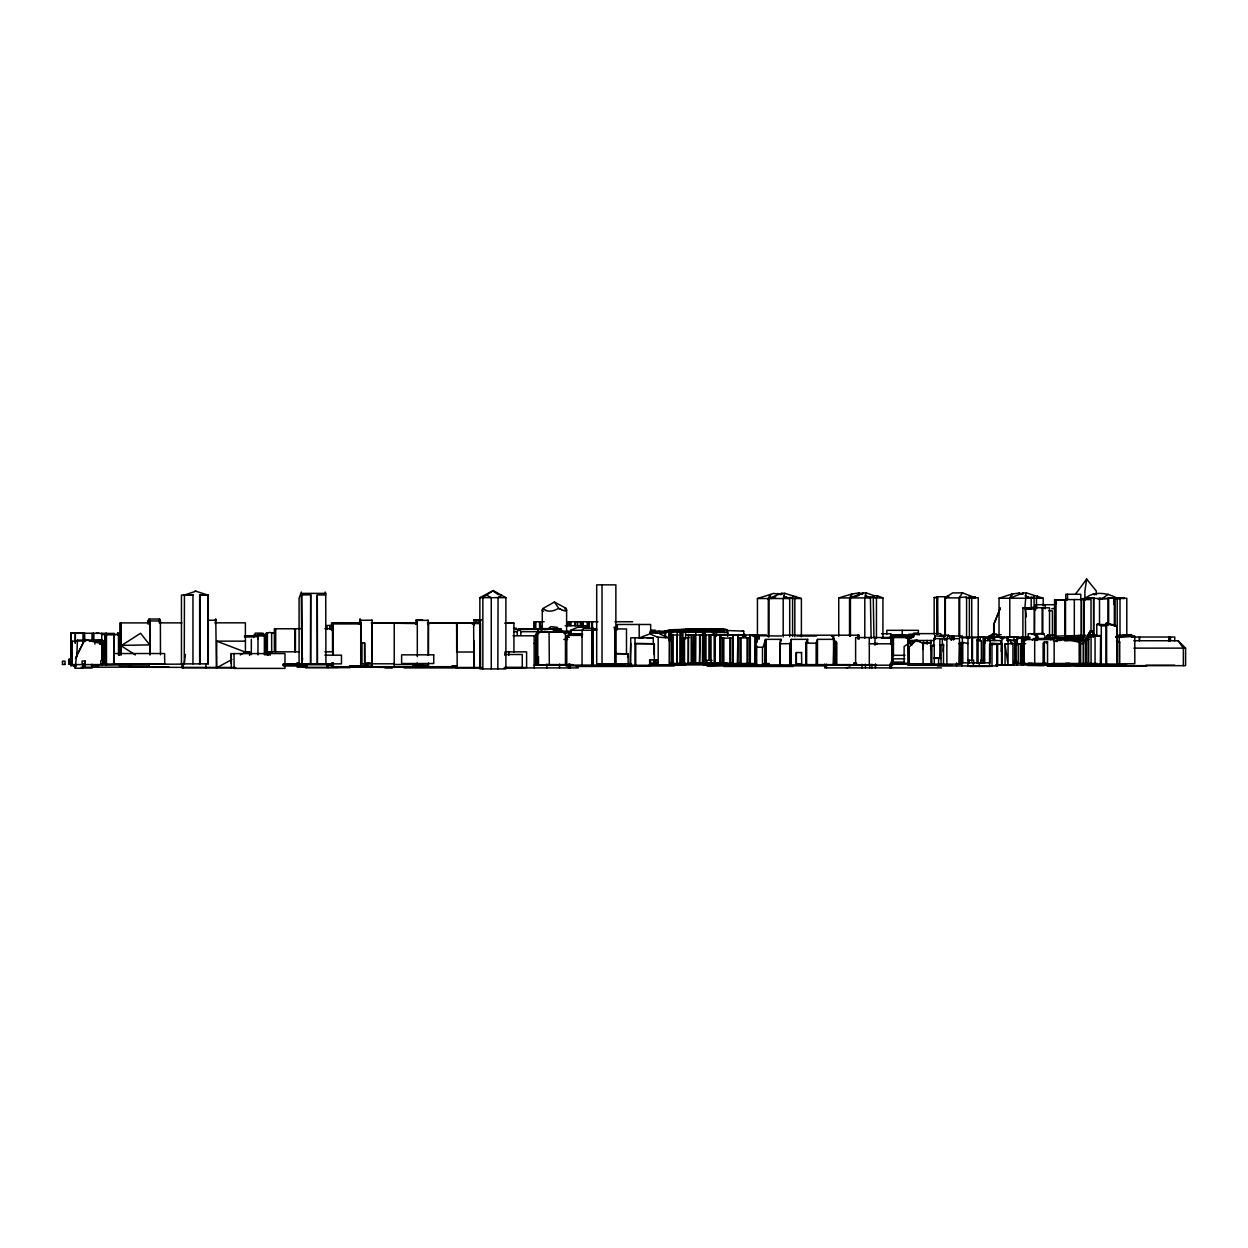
<?xml version="1.0" encoding="UTF-8"?>
<svg xmlns="http://www.w3.org/2000/svg" width="1248" height="1248" viewBox="0 0 1248 1248"><rect width="100%" height="100%" fill="white"/><g stroke="black" fill="none" stroke-linecap="round" stroke-linejoin="round"><path stroke-width="1.5" d="M923.068 649.21L922.958 643.672L929.354 642.892M99.887 644.124C98.561 639.179 102.43 639.257 100.963 644.155C101.852 640.411 98.124 639.054 102.898 640.786L102.898 664.591L72.072 664.591L72.072 641.222L76.814 641.222M908.762 634.92L910.338 636.886L910.338 635.716C903.022 632.736 924.752 635.248 916.438 634.28M100.511 640.411L100.277 644.124M100.823 644.155L100.682 640.427L100.682 644.14M473.756 657.821L473.756 640.505M937.404 634.28L937.778 597.823L934.159 597.511L934.159 634.14M1037.01 640.505L1036.667 633.75L1038.788 638.648L1045.73 638.212L1043.749 633.61L1031.519 633.859M415.912 624.281L415.912 620.24L428.36 620.428L428.36 655.34L428.423 622.986L456.066 622.783L457.174 625.123L456.066 622.783M743.215 636.527L743.278 634.639L746.195 635.872M755.43 634.67L755.368 636.527L755.43 634.67L752.419 635.887M743.746 636.199L743.87 633.61L744.822 636.199M1001.224 651.456L1001.582 643.796L990.226 643.438L1001.582 643.796L1001.582 664.841M653.812 654.514L654.326 643.75L634.998 643.562L654.326 643.75L654.326 665.278M890.23 664.217L890.027 667.883L890.027 664.186M943.051 651.643L943.488 644.498L939.884 645.044L943.488 644.498L943.488 664.123M875.659 664.217L875.425 667.883L875.425 664.17M101.712 657.259L102.788 640.786L100.854 640.427M651.503 632.83L651.69 630.209L655.247 630.209L656.354 632.83M930.602 649.506L930.914 645.934M1113.762 604.313L1114.339 598.556M1089.941 634.249L1090.315 630.958L1092.062 631.082L1095.182 635.887M200.351 658.148L199.649 663.874L199.649 594.859L208.291 594.859L208.291 663.874L181.459 663.874L181.459 595.078L192.956 594.812L184.252 595.015M694.216 663.452L694.621 634.639L695.822 636.714L695.666 663.452M185.437 654.326L184.252 663.874L184.454 594.812M934.362 640.536L907.748 640.396L907.748 646.136M984.656 643.75L985.109 640.255L983.892 643.75L983.892 662.922M117.374 634.561L117.577 633.032L121.337 633.032M302.64 658.164L301.876 663.952L301.298 592.036L299.083 598.291L299.083 663.952M934.268 639.834L934.799 635.887L943.753 636.464L944.549 640.099M1093.95 635.887L1100.315 635.575L1101.298 637.182M753.433 636.527L753.698 634.655M1089.286 635.887L1090.222 630.989L1087.648 635.887L1089.91 631.582M257.135 636.433L257.587 635.154M1096.228 594.75L1096.228 590.944L1086.68 579.088L1084.886 590.944L1084.886 600.46M627.572 657.134L628.103 653.812L615.342 653.624L628.103 653.812L628.103 663.749M1022.83 657.478L1021.613 664.997L1021.613 637.166M936.874 658.273L939.884 658.024L940.493 654.638M1080.019 639.772L1080.362 637.915L1081.283 640.458M1082.078 639.803L1082.422 637.915L1082.936 639.35L1088.49 639.319M547.31 629.647L550.852 626.558L556.967 627.385L556.561 629.554L547.981 628.961M582.052 637.354L582.41 635.388L567.715 635.357L566.764 637.354L566.764 665.699M699.878 636.698L700.284 634.624L699.442 663.452M984.578 637.166L984.578 638.914L983.564 636.901L978.604 636.901L977.792 638.914L977.792 637.166M1016.995 636.932L1007.916 636.901L1007.105 638.914L1007.105 637.166M69.841 659.506L71.245 659.506L71.245 664.279L68.671 664.279L68.671 659.506L69.95 659.038L70.075 664.279M1003.158 638.929L1004.188 637.12M989.524 640.598L990.366 637.135L987.886 640.598L987.886 637.166M756.366 646.823L755.914 643.781L759.283 635.731L781.435 636.028M1079.27 638.212L1079.551 637.338L1082.437 638.212L1078.678 638.212L1079.551 637.338M160.477 654.763L160.384 620.958L159.619 619.024L149.089 619.024L148.668 622.908M159.619 619.024L159.198 622.877M807.659 642.626L807.659 639.35L791.263 639.35L790.39 643.625L779.875 643.781L779.875 664.872L782.262 664.997M765.352 663.546L769.08 663.546L769.08 665.106L765.352 665.106L765.508 639.35L781.42 639.35L780.343 639.787L781.108 640.24L779.875 643.781M805.74 664.872L805.74 643.063L807.659 639.35M816.145 664.872L816.145 643.235L817.487 639.35L833.212 639.35L833.134 635.731L831.839 636.028M765.352 639.756L763.058 647.213L756.257 647.213L756.257 664.872M946.109 597.948L947.544 595.858M1046.276 638.804L1047.634 635.185L1054.56 635.185L1058.507 638.29M1046.183 638.149L1047.68 635.372L1050.145 637.276L1055.543 637.931L1082.593 638.29M1046.635 638.149L1047.68 635.372M1000.319 607.823L993.704 624.281L993.704 635.482M1000.038 609.102L993.938 624.281L993.938 635.497M882.929 638.212L882.929 597.917L877.36 595.733L876.455 597.917L876.455 638.212M76.362 656.401L75.332 668.257L83.444 668.257L83.444 664.373M254.28 635.638L255.341 633.079L263.203 633.235L264.202 635.684M215.186 620.272L215.764 618.883L216.466 667.836M650.598 632.83L651.69 630.209M877.36 595.733L874.162 595.717L873.241 597.917L882.929 597.917M1030.505 598.229L1025.154 596.045L1026.511 592.972L1043.203 598.229L1043.203 605.888M1031.191 598.229L1025.872 596.06L1024.92 607.792M870.402 597.917L865.036 595.826L866.33 592.925L874.162 595.717M838.75 636.293L838.75 597.917L871.12 597.917L865.738 595.826L864.802 597.917L864.802 638.212M757.442 636.808L757.442 598.525L789.703 598.525L784.212 596.279L783.198 598.525L783.198 636.808M789.048 598.525L783.557 596.279L784.883 593.33L801.388 598.525L801.388 636.808M862.352 594.126L859.123 592.862L858.702 593.798L861.572 593.798M768.3 636.808L768.316 598.525L770.156 594.516L773.666 593.393L781.061 594.625M770.843 594.532L769.002 598.525L769.002 636.808M777.941 593.362L777.535 594.266L782.137 594.251L781.591 593.33L768.3 598.525M1033.391 598.229L1034.467 595.92M1037.556 595.92L1036.464 598.229L1036.464 605.888M849.826 636.293L849.826 597.917L851.542 594.095L859.123 592.862M852.212 594.095L850.434 597.917L850.434 636.215M559.354 631.847L560.57 628.914L538.855 628.945L535.735 634.624L535.735 664.732L565.453 664.732L565.453 634.624L560.648 629.07M560.024 631.847L561.335 629.07M1078.584 636.09L1078.927 635.326L1081.642 637.463M538.855 628.945L536.858 634.624L536.858 664.732M1054.56 635.185L1054.076 636.184L1085.947 635.326M1022.627 594.376L1019.304 593.034L1018.93 593.814L1023.298 593.767L1022.923 592.956L1009.85 598.229M795.912 596.326L794.836 598.525L794.836 636.808M76.814 655.543L84.802 639.538L102.773 643.984M75.504 658.351L84.895 639.538M1009.788 598.229L1011.894 594.032L1019.304 593.034M1010.474 598.229L1012.58 594.017M1096.181 635.731L1090.409 634.53L1090.409 635.887M945.922 640.24L948.574 635.185L940.009 635.232M793.182 596.419L791.996 598.525L801.388 598.525M1000.163 637.993L1000.927 636.683L994.64 636.683L993.268 640.567M667.493 631.862L666.65 631.769M704.824 635.887L704.824 632.206L702.64 632.206L702.437 663.53L687.788 663.281M1034.545 634.655L1034.545 610.178L1037.525 607.136M1032.455 640.13L1033.531 638.508L1036.604 638.508L1035.544 640.13M89.513 640.973L94.957 640.973L94.13 640.099L77.407 640.099L76.814 656.807L76.736 652.907M968.932 596.731L975.25 596.731L975.25 597.792L962.567 592.862L959.01 597.886L944.986 597.886L944.986 636.23M564.049 631.94L539.698 631.94L537.763 634.624L537.763 664.732M959.665 664.123L959.665 644.171L961.116 643.562L961.085 664.123M975.25 596.731L974.579 597.886L968.666 597.886M967.98 643.5L963.503 642.564L961.116 643.562M591.739 665.699L591.739 630.24L593.221 628.259L583.534 628.259L582.052 630.24L582.052 665.699M1075.994 593.471L1086.68 579.088M894.972 634.748L893.412 636.808L890.479 636.808M546 610.459L544.768 609.788A12.012 6.443 -17.8 0 1 543.676 608.993L543.145 608.384L554.408 602.004L565.765 608.166L565.219 608.806A12.184 6.661 16.7 0 1 564.876 609.102M959.291 664.108L959.712 643.594L958.558 643.64M912.444 642.985L914.659 640.38L915.673 641.425L907.842 641.425M720.689 629.678L723.185 628.758L726.788 629.6M77.407 640.099L76.643 640.973L85.894 640.973M325.728 594.953L317.257 594.953L317.257 663.952M1044.373 641.909L1043.125 643.235L1043.125 663.328L1047.556 663.328L1047.556 641.909L1044.373 641.909L1044.373 663.328M1046.308 643.235L1047.556 641.909M1119.456 598.619L1115.774 598.4L1123.824 597.683L1113.809 598.556M317.257 594.953L317.476 663.952M908.513 647.681L916.484 639.772L923.099 643.75M1078.927 635.747L1082.593 637.915M941.912 636.449L940.571 633.625L914.94 633.625L907.842 640.411L907.858 646.48M966.576 638.04L966.576 596.887L959.01 597.542L959.01 636.23M909.215 646.979L909.215 663.796M907.748 640.396L914.94 633.625M275.075 633.391L269.474 632.424L265.34 633.89L265.34 654.654L265.45 635.029L266.588 633.968M266.308 633.75L266.323 654.654M265.45 635.029L264.373 635.56L264.373 654.654M1107.959 625.451L1107.959 598.213L1115.041 597.589L1115.041 625.997M256.667 635.825L259.038 633.672L261.565 633.672L264.046 635.95M1107.959 598.213L1115.041 597.589M260.021 634.998L261.565 633.672M518.092 629.928L519.184 628.992L535.283 629.008M1064.778 601.208L1066.697 599.57M1085.261 597.62L1094.2 598.385L1085.261 597.62L1085.261 598.588C1092.874 591.068 1106.882 592.504 1116.227 597.839M534.472 635.918L537.248 633.641M874.645 643.484L877.625 643.484L874.255 643.796M1082.078 637.4L1090.331 636.761L1089.426 637.416M1096.774 635.372L1096.774 624.546L1098.084 623.626L1101.298 625.888L1105.993 625.888M497.843 597.667L501.649 595.249L498.061 597.667L497.843 668.912M491.26 668.912L491.26 597.667L486.533 595.078L493.272 590.554L505.892 597.667L505.892 668.912L479.856 668.912L479.856 597.667L493.272 590.554M944.986 597.886L952.598 592.909L962.567 592.862M121.727 645.356L149.729 644.888L140.54 633.282L121.072 645.746L135.392 654.935M985.14 638.648L992.768 633.953L996.2 633.953L998.119 636.979M763.433 664.872L763.433 663.842L765.679 663.842L764.743 663.359L763.916 664.872M310.69 663.952L310.69 594.812L310.502 663.952M559.884 609.008L558.823 608.431L554.44 610.288A10.904 5.944 -18.4 0 1 551.678 610.974A9.688 5.242 -18.4 0 1 548.028 610.99L547.498 610.88A10.187 5.507 -18.4 0 1 546.016 610.444M231.863 659.521L216.653 667.836L216.7 641.144L245.435 641.144M240.302 654.904L245.372 652.127L249.6 651.893L249.6 655.434M728.645 634.889L725.634 635.092M473.819 623.423L480.012 622.924M763.433 663.842L764.743 663.359M796.801 636.028L816.473 636.028M1057.758 638.29L1058.507 637.931L1054.825 635.513M874.255 643.484L875.16 643.063M726.898 634.624L722.623 634.92M473.819 667.493L473.663 623.423L474.677 622.97M581.693 633.75L570.648 633.672L570.648 630.349L577.372 627.354L587.933 627.245M630.724 643.36L629.99 665.278L671.19 665.278L671.19 640.708L669.568 639.085L669.193 640.708L670.878 640.708M1011.894 594.032L999.04 598.229L999.04 636.496M757.442 598.525L770.156 594.516M838.75 597.917L851.542 594.095M568.651 635.622L568.651 633.984L571.334 632.939M866.33 592.925L862.618 592.94L849.826 597.917M854.178 597.23L859.466 595.171M771.03 598.525L775.788 596.7M1079.551 663.952L1079.551 640.692L1087.148 640.364M639.132 637.993L649.818 633.89L656.885 636.917M1051.721 608.743L1054.56 608.447M207.168 594.859L199.649 595.124L208.088 595.156L195.889 591.224L184.252 595.078L192.769 595.015M927.233 642.767L930.244 642.767L927.982 642.767M714.464 664.17L717.694 663.172M1088.708 664.061L1088.708 637.026L1095.541 635.575M253.781 637.135L257.525 636.028M473.273 623.345L480.652 621.254M724.214 635.216L720.205 634.686L720.112 663.546M1023.61 640.084L1021.613 640.552L1025.575 640.552M846.409 667.883L850.075 666.884M914.394 635.575L905.892 637.837L911.274 637.837M908.232 663.64L908.232 643.999L913.926 642.626M557.216 631.925L552.677 631.55L557.95 630.458L562.63 632.284M552.677 631.55L557.95 630.458M1116.898 636.886L1131.562 634.655L1131.562 636.496L1134.791 636.23L1134.791 663.718L1118.192 663.718M541.616 632.065L544.846 631.192L548.792 632.096M708.427 629.444L711.906 628.68L711.906 629.819M991.754 635.528L988.993 636.121L990.132 636.121M1088.708 637.026L1100.315 635.575M934.097 658.523L941.039 658.024L933.878 658.024M735.228 634.889L738.223 635.154M1014.64 663.14L1014.64 640.099L1016.886 639.694M372.154 666.728L372.154 620.256L371.062 620.474M562.63 632.096L553.41 631.55M1079.551 640.692L1085.214 640.364M665.075 631.129L673.358 629.647L705.338 629.039M721.5 629.21L723.169 629.819M1126.804 634.92L1126.804 598.229L1117.194 598.681L1117.256 664.061L1077.211 663.952M749.939 663.515L750.329 634.764L750.329 663.515M578.011 634.561L581.693 634.015M687.82 629.647C653.671 632.533 695.807 627.76 706.243 629.226L706.243 630.474L727.631 630.614L721.656 629.304L703.435 629.039M706.243 629.226L695.214 630.77L674.825 630.77M1130.594 634.624L1120.985 635.84L1129.736 634.717M881.509 638.056L892.648 637.666L892.585 665.184L853.741 665.184L853.741 662.969L856.534 663.203L856.534 665.184M732.716 663.499L733.091 634.826L732.857 664.17M1125.883 635.372L1120.985 635.84M894.816 636.636L893.412 636.808L893.412 634.702L894.816 636.636L906.11 636.542L904.519 634.936L909.168 634.998M711.906 628.68L696.197 629.616M1116.086 637.463L1119.238 637.104L1119.238 663.718M723.169 629.039L685.573 629.039L715.385 630.474M682.25 663.312L678.74 663.374L681.689 663.296L681.704 638.212L684.497 638.009L684.497 663.437M689.567 637.432L681.704 638.212M1072.672 637.915L1068.475 638.29L1068.475 637.494L1073.202 637.494M1119.238 637.447L1134.791 636.23M591.568 630.334L596.591 630.209L596.544 628.789L591.568 628.774M1106.976 598.556L1098.068 598.931M996.122 664.841L1012.939 664.841L1012.939 643.438L1005.046 644.015L1005.046 664.841M1011.582 643.484L1012.939 643.438M96.424 640.848L102.898 640.786M1108.286 594.173L1101.828 598.931L1099.504 598.556M683.904 629.429L665.075 630.786L665.184 637.416M1080.643 643.562L1083.638 643.36L1079.551 643.36L1080.643 643.562L1080.643 663.671M1028.867 608.821L1025.388 609.055L1026.386 616.746M685.105 632.05L691.345 631.769L686.837 632.003M706.165 629.132L707.99 629.039M1107.694 623.626L1105.993 623.329L1105.993 664.061M1057.259 641.082L1053.546 641.269L1062.781 638.976L1078.646 642.096M1064.669 640.723L1070.222 640.442M1043.749 633.61L1028.196 633.75L1028.196 639.304M1050.27 639.616L1051.315 639.584M727.225 663.328L705.136 663.312M428.36 620.396L427.112 620.396M726.024 635.123L743.293 635.029M670.504 663.421L674.357 663.328M515.518 629.569L547.03 628.961M1007.386 643.781L1005.046 644.015L1008.056 664.841L1008.056 637.104M1035.029 607.901L1032.767 607.355L1025.388 609.055L1034.311 609.04M535.907 629.008L537.545 628.992M613.891 627.276L617.386 627.245M561.631 631.894L558.137 631.192M551.413 631.94L539.698 631.925M245.513 636.215L256.776 636.137L257.977 638.118L257.977 654.919M474.037 623.672L474.037 619.866L481.603 619.835M978.073 637.681L961.21 637.728M715.385 630.614L703.435 629.304L721.656 629.304M691.532 631.254L695.978 631.238M650.005 632.564L660.738 632.564M833.383 664.872L833.992 639.038L833.992 664.872M302.78 666.947L303.592 666.947M194.813 591.224L195.889 591.224M301.876 593.377L325.728 593.377L325.931 663.952L283.327 663.92M310.69 594.812L301.876 594.922L302.063 663.952M486.533 595.078L482.851 597.667L482.851 668.912M937.108 634.28L937.108 596.731L945.344 596.731L946.046 597.792M873.241 597.106L873.959 637.853M945.781 596.981L949.151 596.981M934.159 597.511L937.435 597.496M1030.505 597.324L1034.093 597.324L1034.093 608.946M479.856 597.667L505.892 597.667M789.048 597.62L792.589 597.62L792.589 636.402M965.874 597.776L978.26 597.792L978.151 638.914M1012.409 597.948L1009.788 597.948L1009.788 636.496M999.04 598.229L1043.203 598.229M1082.11 598.588L1086.977 598.588M1108.286 598.556L1093.778 598.369L1093.778 634.982M850.59 598.978L849.529 598.978L849.529 635.934M768.316 599.508L769.314 599.508M1066.868 599.976L1056.026 599.976L1056.479 603.782M1054.763 604.703L1035.559 604.703L1035.559 608.494M1042.127 607.823L1049.521 607.823L1049.521 636.324M1022.908 638.336L1022.908 608.041L1029.959 608.041M1022.908 608.041L1027.307 608.603M1034.545 610.178L1035.559 610.178M1048.819 610.787L1052.423 610.787L1052.423 635.856M474.037 619.866L480.652 620.084M207.589 620.24L216.372 620.24M359.284 624.312L360.017 618.79L360.734 620.256L372.154 620.256M149.089 619.024L149.838 620.958L160.384 620.958M544.112 621.738L533.785 621.738L533.785 629.522M566.748 621.738L597.979 621.738M614.983 621.738L632.642 621.738M455.395 622.768L479.294 623.423M159.697 622.877L181.943 622.877M215.186 622.83L245.372 622.83L245.435 652.127M360.89 666.728L360.734 622.752L331.547 622.846L331.547 630.474M371.202 622.892L417.175 622.799M427.362 622.83L457.018 622.83L457.174 667.493M505.596 622.861L513.926 623.142L513.926 652.189M504.707 623.142L513.926 623.142M473.663 623.423L480.527 623.423L480.527 667.493M372.154 622.892L417.175 623.579M360.734 622.752L332.904 622.721L333.06 623.922L360.89 623.922M1096.774 624.546L1112.483 624.546L1117.007 625.872L1117.007 664.061M333.013 625.482L327.023 625.482L327.023 629.21M565.157 625.732L585.858 625.732M1105.993 623.329L1117.007 625.872M513.552 628.306L516.688 628.306M293.966 628.774L300.706 628.649M324.854 628.68L332.514 628.68L332.514 651.815M614.234 628.945L626.496 628.945L626.496 653.624M570.648 630.349L591.739 630.24M665.075 630.786L674.357 630.786M561.74 631.223L571.35 631.223M650.052 631.223L683.545 631.223M686.634 631.223L724.105 631.223L724.105 632.502M514.114 631.691L516.844 631.691M517.265 635.419L517.265 631.691L519.043 629.008L520.822 631.691L539.074 631.691M677.274 663.484L677.227 631.66L682.219 632.268M691.111 631.784L703.966 631.894M667.649 632.081L714.511 632.081L714.511 635.887M563.02 632.455L571.35 632.455M655.543 632.455L666.604 632.455M716.243 632.455L721.079 632.455M721.594 632.502L727.693 632.502L727.693 636.371M649.662 632.736L665.527 632.923L664.513 632.736M76.159 665.652L70.871 665.652L70.871 633.157L84.646 633.157L84.755 641.02M70.871 633.157L114.067 633.454L114.067 664.357L114.02 633.454M913.411 633.22L917.062 633.22L919.37 634.936M881.509 633.766L891.025 633.766L891.025 637.868M101.291 634.218L105.409 634.218L105.409 664.513M106.018 634.483L115.705 634.561M101.65 634.561L118.498 634.561L118.498 655.013M688.459 663.484L688.412 634.577L693.342 635.076L690.877 635.216M699.676 663.53L699.629 634.624L704.558 635.123M711.001 663.562L710.954 634.67L720.112 634.889L720.096 664.17M891.166 634.748L904.519 634.702L906.11 636.449L904.519 634.936M995.732 634.67L1001.13 634.67M1131.562 634.655L1116.788 635.606L1120.985 635.638M685.604 634.982L766.35 634.936M266.932 635.107L253.781 635.154L257.556 635.903L257.977 639.335M678.382 635.029L670.394 635.029L670.394 640.723M782.839 635.201L859.201 635.201L859.201 638.914M891.103 635.06L904.925 635.06L906.11 636.542M1097.413 635.372L1087.57 635.372L1087.57 637.307M831.449 635.778L834.694 635.778M906.11 635.716L910.338 635.716M1116.648 635.638L1122.311 635.638M244.405 636.028L265.169 635.903M513.053 635.809L535.22 635.809M947.435 635.965L962.38 635.965L962.38 643.531M894.816 636.449L913.754 636.542M244.546 636.948L253.75 636.948M890.479 636.636L900.978 636.542M890.089 637.042L913.552 637.042M1131.218 637.026L1174.805 637.026L1174.696 640.786M960.882 637.166L1029.928 637.166M1065.73 637.276L1083.404 637.182M1116.227 637.104L1119.238 637.104L1115.806 636.62M912.35 637.556L855.613 637.556L855.613 665.184M1058.507 637.931L1054.841 637.276M881.228 637.666L892.648 637.666M983.736 637.681L994.656 637.681M1000.116 637.681L1007.386 637.681M1047.634 635.185L1050.145 637.634L1057.758 637.432M639.132 637.915L643.032 637.915M720.658 638.118L732.95 638.118M737.927 637.884L750.173 637.884M832.946 638.18L833.992 639.038M1017.494 638.29L1029.928 638.29M1044.467 638.29L1070.378 638.29M1078.054 639.569L1080.534 639.569L1081.376 640.957L1081.72 639.397L1084.309 639.397L1083.95 640.364M983.143 663.14L976.966 663.094L976.966 639.943L981.365 640.91L981.365 663.094M1007.105 639.959L1015.092 640.505L1015.092 663.172M99.668 640.396L94.832 640.505L101.228 640.489M1014.64 640.099L1016.886 640.099M1007.027 640.442L1010.74 640.442L1010.74 643.531L1012.175 643.438M1053.546 640.442L1060.691 640.442M1064.497 640.442L1081.626 640.084L1079.582 638.898M1007.12 640.505L1015.092 640.505M833.539 641.378L836.098 641.378L836.098 663.905L833.539 663.905M917.264 641.425L920.431 641.425M922.958 642.377L927.982 643.157L922.958 642.377L923.099 663.796M1117.958 642.049L1119.721 642.049L1119.721 664.903L1083.358 664.903M959.618 642.564L963.503 642.564M364.884 666.728L364.712 642.907L361.499 642.907L361.499 663.874L364.712 663.874M923.005 642.892L930.914 642.892M534.16 643.313L535.111 643.313M805.74 643.063L816.145 643.235M1016.184 663.203L1016.184 643.531L1020.427 643.89L1020.427 663.203L1014 663.172M1025.684 643.734L1023.61 643.718L1023.61 663.218L1025.684 663.218M869.294 643.812L892.585 643.812M890.869 643.906L892.055 644.186L890.869 643.906L890.744 637.556M932.708 645.044L934.19 645.044M933.02 645.481L934.487 645.481M930.244 645.934L931.882 645.934L931.819 663.796M934.3 646.199L931.819 646.199L934.222 646.199L934.3 663.796L890.916 663.686M1133.824 648.133L1185.6 648.133L1185.6 665.668L1075.136 665.668M119.324 651.893L119.231 655.387M245.482 651.862L249.6 651.893M299.458 651.815L267.68 651.815L267.68 655.387M324.854 651.815L333.325 651.815L333.325 655.387M801.715 652.548L796.193 652.548L796.193 663.858L801.715 663.858L801.512 652.548M113.646 653.531L164.596 653.531L164.72 663.842L113.646 663.842L113.786 653.609M231.317 663.905L231.176 653.609L284.981 653.562L284.981 668.398L234.016 668.398M504.707 654.498L522.257 654.498L522.257 667.571L504.707 667.571M324.87 655.169L341.468 655.169L341.468 663.858L322.936 663.858M891.852 655.325L905.034 655.325M536.858 656.76L538.465 656.76M891.852 658.835L904.8 658.835M68.671 659.506L71.245 659.506M983.143 660.052L980.912 660.052L980.912 663.14M712.093 660.426L704.106 660.426L704.106 663.515M967.98 660.239L973.674 660.239L973.674 663.421M103.974 660.52L100.838 660.52L100.838 663.796L103.974 663.796L103.974 660.52L103.912 663.796M85.207 661.034L82.087 661.034L82.165 663.749L85.207 663.749L85.207 661.034L85.114 663.749M104.801 661.362L106.236 661.362L105.628 664.513L105.628 633.407M891.01 662.111L904.036 662.111M960.055 662.844L990.226 662.844L990.226 640.567M371.857 663.796C353.699 666.026 375.274 658.492 371.857 666.728M682.812 663.359L685.589 663.359M691.501 663.343L732.872 663.328M891.01 663.14L908.7 663.343M1027.837 663.359L1032.143 663.359M1065.62 663.328L1069.817 663.328M670.27 663.577L755.414 663.515M891.025 663.53L892.648 663.53M1028.196 663.39L1045.73 663.39M1051.3 663.468L1097.413 663.499M394.368 663.796L372.154 663.796L372.278 623.672M420.202 663.811L428.314 663.811M628.805 663.749L596.7 663.749L596.7 584.86L615.872 584.86L615.872 663.749M685.651 663.733L726.024 663.874M1035.528 663.796L1091.813 663.764M725.759 663.967L755.492 664.108M890.822 664.108L908.794 664.108M925.657 664.123L959.431 664.123L959.431 638.617L933.878 638.617L933.91 646.199M1118.302 663.889L1126.804 663.889M101.291 664.373L183.175 664.139L183.175 667.836M283.265 664.154L333.419 664.186M627.245 664.154L631.691 664.154M670.27 664.17L755.602 664.201M1035.871 664.217L1045.762 664.326M62.4 664.466L65.083 664.466M283.951 664.638L297.227 664.591M302.78 664.576L305.167 664.576M417.331 664.482L394.228 664.482L394.228 622.892M546.437 664.622L572.785 664.622M702.858 664.591L757.848 664.591M796.52 664.622L851.011 664.622M91.01 664.747L119.543 664.747M283.218 664.825L297.086 664.825M298.163 664.747L333.356 664.747M417.175 664.669L422.854 664.669M599.212 664.669L613.72 664.669M619.414 664.794L625.31 664.794M649.054 664.903L859.201 664.872M1042.361 664.81L1047.774 664.81M283.187 664.934L296.4 664.919M327.865 664.919L333.481 664.919M534.16 665.106L623.048 665.106M660.286 664.919L685.682 664.919M724.994 665.153L706.945 665.855L825.552 665.855M820.388 665.075L876.486 665.075M995.842 664.997L1037.681 664.997M1045.153 665.028L1089.067 665.028M283.312 665.418L297.04 665.418M907.748 665.309L952.099 665.309M1037.618 665.387L1049.833 665.387M1056.104 665.184L1085.76 665.184M1145.789 665.215L1174.805 665.215M92.446 665.652L99.076 665.652M1027.775 665.527L1043.734 665.527M1047.462 665.449L1070.597 665.449M119.231 665.902L148.871 665.902M283.343 665.824L306.868 665.824M350.22 665.855L353.855 665.855M366.366 665.917L367.723 665.917M412.854 665.824L426.005 665.824M452.197 665.948L456.16 665.948M565.718 665.792L650.504 665.87M937.388 665.933L997.651 665.933L997.651 644.42L989.57 644.42L989.57 665.933M299.489 666.136L306.634 666.136M349.471 666.198L372.325 666.026M577.309 665.964L674.263 665.964M1047.384 666.042L1146.584 666.042M301.111 666.338L306.634 666.338M349.97 666.401L368.316 666.401M452.057 666.229L456.16 666.229M576.295 666.448L632.642 666.448M723.59 666.448L793.182 666.448M969.68 666.432L990.35 666.432M73.96 666.557L75.785 666.557M128.466 666.557L131.96 666.557M298.412 666.588L306.79 666.479M457.174 666.682L331.547 666.728L331.547 662.906M128.887 666.744L132.163 666.744M306.821 666.806L296.837 666.806L296.837 662.938M350.454 666.869L367.552 666.869M405.881 666.791L422.339 666.791M423.493 666.947L426.379 666.947M81.214 667.228L168.964 667.072M366.881 667.118L406.645 667.118M416.442 667.056L433.805 667.056M131.212 667.259L235.435 667.477M338.426 667.43L305.198 667.43L305.198 663.718M377.816 667.352L394.789 667.352M455.395 667.493L481.681 667.493M504.785 667.493L526.609 667.493L526.609 651.862L504.988 651.862L504.988 655.34M350.204 667.649L305.479 667.649L305.479 663.874M235.856 667.836L181.943 667.836L181.943 664.092M384.93 667.945L392.324 667.945M404.056 667.914L481.853 667.914M504.098 667.914L578.37 667.914M941.507 667.883L824.694 667.883L824.71 664.123M781.591 593.33L784.883 593.33M1098.068 598.697L1101.828 598.931L1100.736 598.556M1034.311 635.372L1034.405 607.573L1042.688 607.823M976.966 639.943L981.365 640.91M1020.427 643.89L1016.184 643.531M294.154 664.669L294.98 664.669M1022.923 592.956L1026.511 592.972M417.971 620.006L419.5 620.022M568.651 633.984L582.769 634.078M472.805 622.924L473.819 625.154L472.805 622.924L456.628 622.799L456.706 652.018L474.287 652.018L474.287 667.493M1185.6 648.133L1178.174 640.786L1133.761 640.723M184.454 595.015L192.769 595.109M908.232 643.999L908.466 663.796M415.912 620.24L419.64 620.303M564.283 632.502L568.636 632.58L570.664 634.218M563.831 639.413L567.622 639.491M703.435 629.366L712.546 629.632M696.868 629.226L700.331 629.101M721.656 629.039L721.656 629.897L727.631 630.521L743.699 631.16L743.699 635.918M667.618 630.458L674.778 630.755M1057.368 641.425C1041.44 641.144 1080.674 637.478 1079.364 642.174L1080.331 642.439M654.935 631.706L662.314 632.034M96.205 633.142L99.076 633.266M657.259 637.073L669.193 637.993L659.552 633.89M698.49 663.312L702.359 663.499M419.718 620.1L422.854 620.287L417.175 620.287L417.175 624.14M873.959 597.106L870.402 596.887L871.12 638.212M555.329 631.706L561.132 632.159M670.394 632.081L668.71 631.831L668.71 639.288M905.112 663.577L906.204 663.686M737.958 635.107L737.35 664.17M1086.212 663.998L1086.212 638.867L1088.693 639.132M738.052 634.936L745.586 635.84M665.527 637.588L665.512 631.831L667.742 632.159M749.939 634.826L755.414 635.107L754.806 664.17M665.59 631.847L667.462 632.128M1101.828 598.712L1099.504 598.369L1099.504 625.451M696.868 628.945L698.584 629.226M665.558 631.909L672.844 632.128M1086.212 638.867L1088.708 639.444M667.025 631.862L668.46 632.159M711.001 634.733L715.868 635.185L714.761 634.92L715.135 663.546M99.668 643.204L101.104 643.578M101.228 643.609L102.788 643.999M678.818 632.143L677.227 631.66M720.205 634.686L722.249 635.216M704.168 635.123L699.629 634.624M689.567 634.967L688.412 634.577M1090.409 634.53L1094.933 635.887M563.285 610.49L564.954 610.88A10.093 2.512 33.4 0 0 566.077 610.834A10.499 2.605 33.6 0 0 566.514 610.49A10.936 2.683 33.8 0 0 566.576 609.913L566.483 609.445A13.088 3.198 33.3 0 0 565.718 608.166L565.781 608.197M1114.308 625.888L1117.256 626.714L1110.814 624.608A49.483 3.51 15.9 0 0 1107.834 623.626M742.373 630.739L743.699 631.16M1074.403 637.276L1077.82 638.492M424.928 665.527L428.111 666.682M1116.476 640.817L1119.721 642.049M216.653 641.144L245.372 652.127M1010.74 643.141L1012.175 643.703M569.26 637.322L565.718 635.918L566.982 638.305M557.06 630.458L561.616 632.284M1092.983 594.173L1094.652 594.875M1034.405 607.573L1036.511 608.462M939.884 658.024L941.039 658.523M364.556 663.328L367.411 664.685M688.35 637.619L688.225 663.437M764.4 663.359L765.227 663.842M493.787 591.583L498.342 594.625M1047.212 635.372L1050.239 637.712M556.967 627.385L557.996 628.337M911.992 644.857L909.698 642.626L904.129 646.558L904.129 663.671M937.108 596.731L937.778 634.28M94.13 640.099L94.832 640.973M271.627 632.767L271.674 652.766M990.959 637.135L992.254 638.929M1178.174 640.786L1183.354 648.133L1183.354 665.668M554.408 602.004L558.823 608.431M1080.534 639.569L1081.72 640.957M908.762 634.374L910.338 636.886M948.574 635.185L951.226 640.24M833.383 639.038L834.818 641.862L836.8 642.517L836.8 664.872M567.715 635.372L568.651 637.354M862.618 592.94L862.992 593.783M737.818 634.639L743.434 634.795L743.34 636.527M325.151 592.036L325.728 593.377M117.577 633.032L118.498 635.544M1081.579 637.338L1081.876 638.212M890.978 643.141L891.946 646.168M1092.062 631.082L1092.983 634.28M745.009 634.639L745.384 636.527M694.122 637.9L693.514 634.639L692.89 663.452M992.768 633.953L993.346 637.588M934.799 635.887L935.236 639.132M541.835 631.94L549.058 631.94L549.323 664.732M891.696 661.378L891.946 665.184L891.946 644.186M294.793 646.058L295.074 651.815L295.074 628.774L274.373 628.774L274.373 651.238M592.176 643.36L593.221 665.699L593.221 628.259M428.423 622.986L428.501 625.123M360.672 662.906L360.734 666.728L360.734 620.256M849.748 598.978L850.138 635.934M1170.53 637.026L1170.53 640.786M1169.204 637.026L1169.204 640.786M1168.814 637.026L1168.814 640.786M1139.705 637.026L1139.533 640.786M1139.315 637.026L1139.315 640.786M1123.824 597.683L1123.824 598.697M1120.002 598.229L1120.002 634.92M1114.339 598.213L1114.339 625.451M1108.645 597.589L1108.645 624.109M1106.617 623.298L1106.617 664.061M1101.298 625.888L1101.298 664.061M1100.674 664.061L1100.674 636.059L1100.44 664.061M1095.058 636.652L1095.058 664.061M1093.529 597.62L1093.529 632.705M1093.248 636.043L1093.248 637.182M1091.017 632.206L1091.017 599.57L1065.527 599.57L1065.527 636.059M1091.08 636.652L1091.08 664.061M1089.91 635.372L1089.91 637.276M1086.914 639.132L1086.914 663.998M1085.729 663.749L1086.368 640.24L1084.59 640.24L1083.326 643.313L1083.326 663.749M1084.075 599.57L1084.075 636.059M1083.826 599.57L1083.826 636.059M1083.638 640.364L1083.638 663.952M1082.936 636.761L1082.936 639.35M1081.548 599.57L1081.548 636.059M1081.267 599.57L1081.267 636.059M1080.784 599.57L1080.784 594.251L1065.792 594.251L1065.792 599.976M1079.364 642.174L1079.395 663.624M1078.132 637.182L1078.132 640.24M1074.325 599.57L1074.325 636.059M1072.672 637.494L1072.672 638.29M1067.555 594.251L1067.555 599.57M1064.778 599.976L1064.778 636.215M1063.483 599.976L1054.56 599.695L1054.56 636.106M1056.026 599.695L1056.026 636.215M1045.231 604.703L1045.231 608.899M1042.829 607.823L1042.829 634.421M1042.127 607.573L1042.127 634.421M1037.119 633.75L1037.119 640.505M1035.793 633.75L1035.793 639.304M1034.686 639.584L1034.686 663.998M1031.191 597.324L1031.191 608.946M1025.388 608.603L1025.606 640.162M1023.251 640.084L1023.251 664.997M1018.29 637.166L1018.29 638.914M1018.228 643.531L1018.228 663.203M1016.886 637.166L1016.886 644.592M1016.886 661.284L1016.886 664.997M1016.699 639.694L1016.699 645.107M1014 637.166L1014 640.879M1014 661.284L1014 664.997M1007.464 637.166L1007.464 638.914M1001.91 637.104L1001.91 664.841M1000.584 643.438L1000.584 640.567L984.656 640.567L984.656 662.922M996.871 644.42L996.871 665.933M994.64 636.683L994.64 640.567M991.988 644.42L991.988 665.933M984.922 637.166L984.922 638.914M983.143 637.166L982.987 663.14M980.242 637.166L980.242 640.879M979.259 662.844L979.259 665.933M978.073 640.91L978.073 663.094M973.346 662.844L973.346 665.933M972.473 637.166L972.473 660.239M971.818 637.166L971.818 661.284M971.74 597.792L971.74 638.118M969.384 597.776L969.384 638.04M969.181 660.239L969.181 663.421M967.98 637.166L967.918 665.933M962.77 643.547L962.77 662.844M961.896 662.844L961.896 665.933M961.537 643.594L961.537 664.061M960.742 644.062L960.742 664.108M960.04 643.656L960.04 664.076M959.696 596.887L959.696 637.759M956.576 662.844L956.576 665.933M946.873 638.617L946.873 664.123M945.344 596.731L945.344 636.527M942.318 638.617L942.318 644.498M941.039 645.044L941.039 664.123M939.869 638.617L939.884 658.523M938.605 658.523L938.605 664.123M930.899 640.396L930.914 663.796M927.155 640.427L927.155 644.249M918.356 634.078L918.356 630.318L886.844 630.318L886.844 634.015M902.226 630.318L902.226 635.856M893.459 637.556L893.459 656.526M893.178 658.835L893.178 661.846M892.476 637.478L892.367 665.184M892.211 643.796L892.055 665.184M891.415 664.123L891.415 667.883M874.988 637.556L874.988 645.216M871.931 664.17L871.931 667.883M869.778 664.061L869.778 667.883M869.294 637.556L869.294 665.184M865.41 664.154L865.41 667.883M862.009 664.201L862.009 667.883M858.577 635.201L858.64 638.914M857.75 635.201L857.75 638.914M854.864 662.969L854.864 665.184M835.598 641.378L835.598 663.905M833.82 637.588L833.82 664.872M833.555 638.18L833.555 664.872M826.488 664.17L826.488 667.883M817.487 639.35L817.487 664.872M806.598 642.392L806.598 664.872M806.302 643.235L806.302 664.872M805.912 642.564L805.912 664.872M796.38 652.548L796.38 663.858M791.263 639.35L791.263 664.872M790.561 643.126L790.39 664.872M790 642.954L790 664.872M789.703 597.62L789.703 636.808M789.719 643.781L789.719 664.872M780.343 639.787L780.187 664.872M768.94 663.546L768.94 665.106M765.866 639.756L765.866 664.872M765.695 640.255L765.679 664.872M765.18 640.255L765.227 664.872M762.481 647.54L762.481 664.872M759.283 635.731L759.283 639.101M756.694 634.982L756.694 642.767M756.678 645.622L756.678 664.872M756.335 634.764L756.46 642.096M755.274 634.826L755.446 664.872M750.11 634.982L750.11 664.17M748.004 637.884L748.004 663.499M747.053 637.884L747.053 663.499M741.078 637.884L741.078 663.499M739.97 637.884L739.97 663.499M737.802 634.873L737.958 664.17M730.766 638.118L730.766 663.499M729.815 638.118L729.815 663.499M727.631 630.521L727.631 634.062M723.824 638.118L723.824 663.499M722.717 638.118L722.717 663.499M720.782 634.982L720.704 664.17M720.548 634.92L720.548 663.546M717.366 631.223L717.366 632.502M716.336 632.455L716.243 636.324M715.51 631.223L715.51 632.455M714.761 634.733L714.761 663.562M714.184 634.67L714.184 663.562M713.544 631.223L713.544 632.502M713.326 632.081L713.326 634.92M712.967 631.223L712.967 632.455M712.28 631.223L712.28 632.502M711.734 631.223L711.734 632.502M710.299 634.982L710.299 660.286M709.675 634.982L709.675 660.286M709.004 634.982L709.004 660.286M706.883 660.426L706.883 663.515M705.978 634.982L705.978 660.286M705.432 660.426L705.432 663.515M704.668 632.206L704.558 661.643M703.014 634.702L703.014 663.53M702.764 632.206L702.764 635.887M695.791 632.081L695.791 634.982M691.798 634.67L691.798 663.484M691.205 634.577L691.205 663.484M687.071 629.039L687.071 630.006M685.604 632.081L685.604 638.882M682.937 632.081L682.937 637.744M683.046 638.087L683.046 663.437M682.157 632.081L682.219 637.775M680.612 631.753L680.612 663.484M680.035 631.66L680.035 663.484M677.165 635.029L677.056 663.468M673.171 635.029L673.171 663.468M671.596 632.081L671.72 663.468M670.894 631.223L670.878 635.903M669.287 631.894L669.193 665.278M666.65 631.223L666.65 632.502M659.693 631.223L659.693 632.502M658.32 631.223L658.32 632.502M658.18 637.463L658.18 665.278M655.574 659.849L655.574 663.203M653.609 659.849L653.609 663.203M653.281 643.562L653.281 637.822L630.724 637.822L630.724 665.278M650.66 633.828L650.66 624.484L617.323 624.484L617.323 629.897M650.473 659.849L650.473 663.203M639.179 624.484L639.179 637.572M635.731 643.75L635.731 665.278M634.998 637.822L634.998 665.278M615.451 628.945L615.436 663.749M614.905 628.945L614.968 663.749M602.02 584.86L602.02 663.749M592.488 621.738L592.488 627.572M592.067 621.738L592.067 627.572M591.895 621.738L591.895 627.572M589.384 621.738L589.384 627.572M589.29 621.738L589.134 627.572M588.869 621.738L588.869 627.572M587.714 621.738L587.714 627.572M587.278 621.738L587.278 627.572M583.222 621.738L583.222 625.638M582.8 621.738L582.8 625.638M581.615 621.738L581.615 625.638M581.194 621.738L581.194 625.638M580.663 621.738L580.663 625.638M580.414 621.738L580.414 625.638M577.637 621.738L577.637 625.638M575.656 621.738L575.656 625.638M574.844 621.738L574.844 625.638M570.929 621.738L570.929 625.638M570.04 621.738L570.04 625.638M569.837 664.139L569.837 667.914M569.665 664.139L569.665 667.914M568.916 621.738L568.916 625.638M568.526 664.139L568.526 667.914M567.341 621.738L567.341 625.638M566.608 610.147L566.608 632.97M559.525 664.139L559.525 667.914M558.73 632.05L558.73 628.618L541.211 628.618L541.211 631.613M546.842 664.139L546.842 667.914M542.287 610.459L542.287 629.351M541.897 628.618L541.897 631.613M541.258 625.732L541.258 629.491M540.446 621.738L540.446 629.522M539.557 621.738L539.557 629.522M538.496 656.76L538.496 664.732M535.798 621.738L535.798 629.522M534.908 621.738L534.908 629.522M534.16 635.809L534.16 667.914M520.822 631.691L520.822 635.419M508.794 651.862L508.794 655.34M475.972 620.084L475.972 622.58M471.931 622.768L471.931 623.719M428.501 662.906L428.501 666.682M427.768 663.811L427.768 666.682M417.284 620.287L417.331 656.682M417.175 662.86L417.175 666.682M394.228 662.86L394.228 666.728M371.701 663.328L371.701 666.728M364.556 642.907L364.556 666.728M361.717 642.907L361.717 663.874M333.06 623.922L333.06 655.044M333.06 662.828L333.06 666.728M332.904 622.721L332.904 651.456M332.904 662.906L332.904 666.728M329.768 625.482L329.768 629.21M328.333 663.874L328.333 667.649M326.867 663.874L326.867 667.649M305.994 663.718L305.994 667.43M298.802 662.953L298.802 666.588M298.444 662.75L298.412 666.806M298.1 663.172L298.1 666.806M297.632 662.938L297.632 666.806M295.417 628.649L295.417 651.815M275.699 628.774L275.699 651.815M270.083 651.815L270.083 655.387M268.304 651.815L268.304 655.216M267.384 632.752L267.384 654.654M267.041 633.079L267.041 654.654M266.042 633.251L265.98 654.654M264.826 635.123L264.826 654.654M251.332 639.226L251.332 654.592M234.016 653.562L234.14 668.398M231.317 653.609L231.317 667.789M215.483 620.084L215.483 623.906M208.088 594.859L208.088 663.874M205.826 664.092L205.936 667.836M199.852 594.859L199.852 663.874M192.956 594.812L192.956 663.874M149.947 654.763L149.947 622.908L119.839 622.908L119.839 654.763M149.838 620.958L149.838 654.763M148.871 663.406L148.871 667.259M148.325 623.891L148.34 620.069L148.013 623.891M121.072 622.908L121.103 654.95M120.853 622.908L120.994 654.763M120.011 664.342L104.801 664.513L104.801 634.218M119.293 637.9L119.293 655.387M106.486 633.407L106.486 664.513M106.236 633.407L106.033 664.513M105.877 633.407L105.877 664.513M102.788 664.607L102.788 640.364L94.676 640.364L94.957 644.124M101.728 633.235L101.728 660.348M93.616 633.235L93.616 640.988M93.475 633.235L93.475 640.988M92.087 633.298L91.962 641.02M91.962 664.186L92.087 668.039L84.755 668.039L84.755 664.186M83.444 633.251L83.444 641.02M83.32 633.251L83.32 641.02M83.32 664.373L83.32 668.257M75.208 664.373L75.208 668.257M72.197 641.222L72.197 664.591M70.98 633.235L70.98 665.652M64.958 664.466L65.083 661.175L62.4 661.175L62.54 664.466M561.569 609.664A13.198 3.12 32.6 0 1 559.79 608.79M563.191 610.381A11.435 2.824 32.9 0 1 561.662 609.804M542.381 609.508A13.354 3.432 -33.9 0 1 542.911 608.525M542.584 609.398A12.464 3.182 -34 0 0 542.381 609.976A11.014 2.808 -33.8 0 0 542.396 610.818A10.483 2.652 -33.5 0 0 543.176 611.13A10.14 2.574 -34.1 0 0 543.629 611.239M100.105 640.396L100.074 644.124L100.105 640.396M395.148 622.83L394.368 623.579L395.148 622.83M653.281 637.993L647.306 637.822L653.281 637.993M1054.154 639.584L1024.156 639.584L1024.156 663.998L1054.154 663.998L1054.154 639.584M433.742 654.841L401.622 654.841L401.622 663.53L433.742 663.53L433.742 654.841M657.259 659.849L649.631 659.849L649.631 663.203L657.259 663.203L657.259 659.849M953.628 639.709L953.628 635.965L953.55 639.709M951.881 639.709L951.881 635.965L951.725 639.709M75.332 642.97L75.332 633.251L75.208 642.97"/></g></svg>
